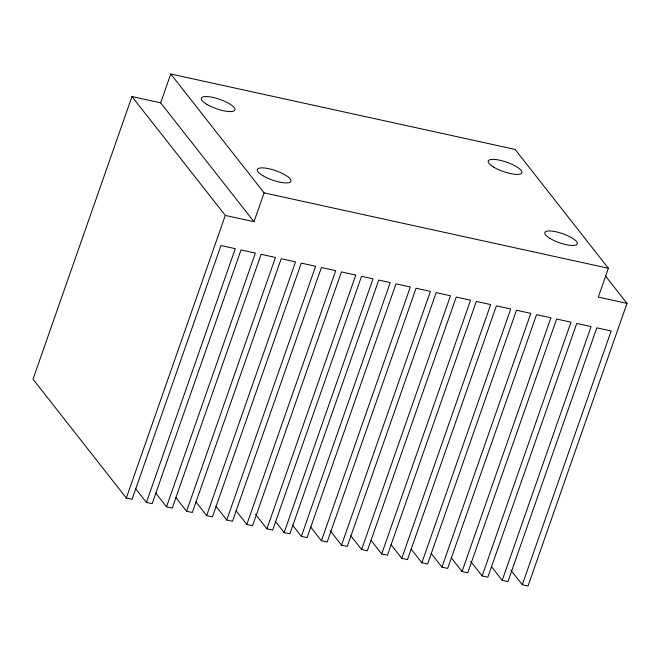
<?xml version="1.0" encoding="UTF-8"?>
<svg xmlns="http://www.w3.org/2000/svg" width="660" height="660" viewBox="0 0 660 660"><rect width="100%" height="100%" fill="white"/><g stroke="black" fill="none" stroke-linecap="round" stroke-linejoin="round"><path stroke-width="0.99" d="M160.66 102.844L170.758 74.002L264.099 192.877L253.993 221.719L160.66 102.844L131.967 96.558L33 379.162L126.34 498.036L132.074 499.298L220.943 245.528L235.29 248.672L146.421 502.433L152.163 503.695L241.032 249.925L255.379 253.069L166.51 506.83L172.243 508.093L261.113 254.323L275.459 257.466L186.59 511.236L192.332 512.49L281.201 258.72L295.548 261.863L206.679 515.633L212.413 516.887L301.282 263.117L315.628 266.26L226.76 520.03L232.501 521.284L321.37 267.514L335.717 270.658L246.848 524.428L252.582 525.682L341.451 271.912L355.798 275.055L266.929 528.825L272.671 530.079L361.54 276.309L373.015 278.825L284.147 532.595L289.888 533.849L378.749 280.079L390.233 282.596L301.364 536.365L307.098 537.619L395.967 283.849L410.314 286.993L321.445 540.763L327.187 542.017L416.056 288.247L430.403 291.39L341.534 545.16L347.267 546.414L436.136 292.644L450.483 295.787L361.614 549.557L367.356 550.811L456.225 297.041L470.572 300.185L381.703 553.955L387.436 555.208L476.305 301.447L490.652 304.582L401.783 558.352L407.525 559.606L496.394 305.844L510.741 308.979L421.872 562.749L427.606 564.003L516.475 310.241L530.821 313.376L441.952 567.146L447.694 568.4L536.563 314.638L550.91 317.774L462.041 571.543L467.775 572.797L556.644 319.036L570.991 322.179L482.122 575.941L487.864 577.195L576.733 323.433L591.08 326.576L502.21 580.338L507.952 581.6L596.813 327.83L611.16 330.974L522.291 584.735L528.033 585.997L627 303.394L605.41 275.897M126.34 498.036L225.308 215.432L131.967 96.558M170.758 74.002L515.072 149.399L608.404 268.274L598.307 297.107L627 303.394M264.099 192.877L608.404 268.274M225.308 215.432L253.993 221.719M510.865 570.182L522.291 584.735M491.419 566.593L502.21 580.338M470.695 561.388L482.122 575.941M451.25 557.799L462.041 571.543M431.161 553.402L441.952 567.146M411.073 549.005L421.872 562.749M390.992 544.607L401.783 558.352M370.903 540.21L381.703 553.955M350.823 535.804L361.614 549.557M330.099 530.599L341.534 545.16M310.654 527.01L321.445 540.763M292.471 525.038L301.364 536.365M275.261 521.268L284.147 532.595M255.502 514.264L266.929 528.825M236.049 510.675L246.848 524.428M215.968 506.278L226.76 520.03M195.88 501.88L206.679 515.633M175.799 497.483L186.59 511.236M155.71 493.086L166.51 506.83M135.63 488.689L146.421 502.433M206.819 104.346A17.82 4.975 19.3 0 0 234.647 110.434A17.82 4.975 19.3 0 0 212.891 97.408A17.82 4.975 19.3 0 0 206.819 104.346M262.82 175.667A17.82 4.975 19.3 0 0 290.647 181.764A17.82 4.975 19.3 0 0 268.892 168.729A17.82 4.975 19.3 0 0 262.82 175.667M550.126 238.483A17.209 4.801 19.3 0 0 577.013 244.373A17.209 4.801 19.3 0 0 556 231.784A17.209 4.801 19.3 0 0 550.126 238.483M493.738 167.17A17.82 4.975 19.3 0 0 521.573 173.267A17.82 4.975 19.3 0 0 499.818 160.231A17.82 4.975 19.3 0 0 493.738 167.17"/></g></svg>
